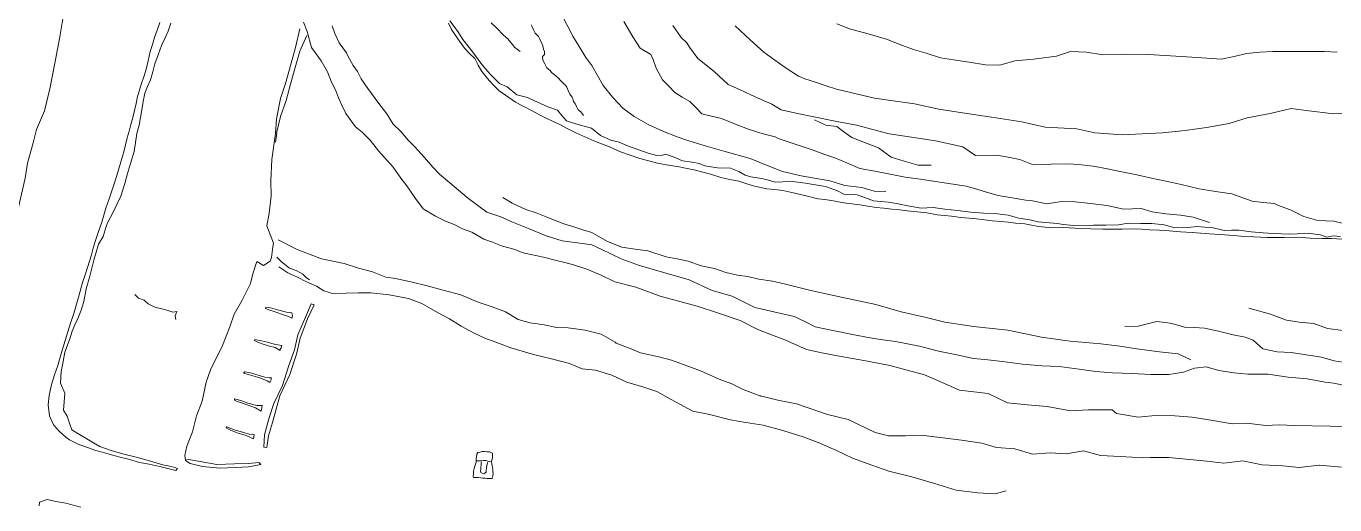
# Model space of a CAD drawing. Extents: x 683321 to 688873, y 7661944 to 7668387.
# Drawn here: x 685610.5 to 686083.6, y 7665451.5 to 7665624.4 of the extents above; entities that cross this region are included whole.
import ezdxf

# ---------------------------------------------------------------- set-up
doc = ezdxf.new("R2010")
doc.units = 0
doc.header["$MEASUREMENT"] = 0
doc.layers.add('01 CRESTA_Line', color=3, linetype='Continuous', lineweight=20)

msp = doc.modelspace()

# ---------------------------------------------------------------- linework, layer by layer
at = {"layer": '01 CRESTA_Line'}
for points in [[(685804.55, 7665627.86, 4100.17), (685808.16, 7665620.82, 4100.28), (685810.41, 7665617.07, 4100.35), (685812.81, 7665613.1, 4100.43), (685815.02, 7665610.18, 4100.5), (685817.04, 7665606.62, 4100.55), (685819.12, 7665602.96, 4100.57), (685822.65, 7665598.71, 4100.64), (685826.25, 7665594.85, 4100.69), (685830.26, 7665591.82, 4100.68), (685835.36, 7665588.89, 4100.58), (685840.9, 7665586.33, 4100.35), (685845.85, 7665584.45, 4100.66), (685850.02, 7665582.97, 4101.05), (685853.22, 7665581.99, 4101.14), (685856.79, 7665580.99, 4101.2), (685862.67, 7665579.3, 4101.2), (685872.22, 7665576.58, 4101.22), (685878.75, 7665573.95, 4101.15), (685883.91, 7665571.92, 4100.97), (685890.71, 7665570.41, 4100.6), (685901.04, 7665568.6, 4099.63), (685906.51, 7665566.82, 4099.86), (685912.56, 7665566.17, 4099.23), (685917.04, 7665564.86, 4099.13), (685921.25, 7665564.7, 4098.78)], [(685603.31, 7665538.77, 4145.74), (685605.46, 7665545.68, 4145.58), (685606.27, 7665550.48, 4145.96), (685606.53, 7665553.74, 4146.05), (685608.49, 7665562.2, 4146.52), (685610.2, 7665569.47, 4145.94), (685611.02, 7665574.94, 4145.62), (685613.08, 7665582.24, 4145.47), (685614.24, 7665587.12, 4145.43), (685617.13, 7665593.86, 4145.2), (685619.02, 7665601.76, 4145.02), (685620.99, 7665611.65, 4145.12), (685622.67, 7665620.57, 4145.11), (685623.78, 7665627.09, 4145.2)], [(685658.81, 7665625.75, 4137.77), (685657.89, 7665623.02, 4137.97), (685656.97, 7665620.28, 4138.17), (685656.17, 7665617.8, 4138.49), (685655.36, 7665615.31, 4138.8), (685654.58, 7665611.88, 4139.08), (685653.8, 7665608.45, 4139.36), (685653.03, 7665606.08, 4139.6), (685652.26, 7665603.7, 4139.85), (685650.8, 7665599.07, 4140.4), (685650.23, 7665596.52, 4140.64), (685649.66, 7665593.97, 4140.88), (685649.03, 7665591.44, 4141.12), (685648.41, 7665588.91, 4141.36), (685647.72, 7665586.5, 4141.64), (685647.03, 7665584.09, 4141.92), (685646.42, 7665581.56, 4142.18), (685645.8, 7665579.03, 4142.43), (685644.75, 7665575.37, 4142.74), (685643.69, 7665571.71, 4143.05), (685642.66, 7665568.5, 4143.36), (685641.62, 7665565.29, 4143.67), (685640.5, 7665562, 4143.95), (685639.37, 7665558.71, 4144.23), (685638.65, 7665556.13, 4144.49), (685637.92, 7665553.56, 4144.75), (685636.56, 7665549.92, 4145.12), (685635.71, 7665547.3, 4145.33), (685634.87, 7665544.68, 4145.54), (685634.16, 7665541.86, 4145.83), (685632.68, 7665537.24, 4146.31), (685631.79, 7665534.55, 4146.49), (685630.9, 7665531.86, 4146.66), (685629.67, 7665527.32, 4147.26), (685628.71, 7665523.97, 4147.43), (685627.76, 7665520.62, 4147.61), (685626.55, 7665517.1, 4148.04), (685625.56, 7665513.97, 4148.27), (685624.57, 7665510.84, 4148.5), (685623.6, 7665507.77, 4148.74), (685622.76, 7665504.82, 4148.94), (685621.91, 7665501.87, 4149.14), (685620.75, 7665498.42, 4149.41), (685619.69, 7665494.97, 4149.7), (685618.82, 7665491.04, 4149.8), (685618.49, 7665487.66, 4149.95), (685618.97, 7665483.58, 4149.94), (685620.37, 7665480.4, 4150.06), (685622.53, 7665478.01, 4150.17), (685624.83, 7665475.98, 4150.22), (685626.24, 7665474.93, 4150.39), (685629.53, 7665473.24, 4150.41), (685632.66, 7665472.25, 4150.53), (685635.76, 7665471.11, 4150.72), (685639.31, 7665470.19, 4150.83), (685642.16, 7665469.36, 4150.75), (685645, 7665468.53, 4150.68), (685647.46, 7665467.97, 4150.69), (685651.5, 7665466.8, 4150.69), (685655.04, 7665466.19, 4150.7), (685659.31, 7665465.2, 4150.8), (685662.67, 7665464.35, 4150.81), (685664.67, 7665463.89, 4150.88), (685665.27, 7665464.61, 4150.81), (685664.68, 7665464.85, 4150.86), (685662.94, 7665465.35, 4150.9), (685659.93, 7665465.94, 4150.93), (685657.53, 7665466.68, 4150.83), (685655.14, 7665467.41, 4150.73), (685652.48, 7665468.13, 4150.66), (685649.82, 7665468.86, 4150.59), (685646.32, 7665469.69, 4150.66), (685641.61, 7665470.93, 4150.65), (685637.18, 7665472.53, 4150.66), (685634.82, 7665473.91, 4150.54), (685632.46, 7665475.29, 4150.42), (685629.77, 7665476.92, 4150.33), (685627.08, 7665478.54, 4150.24), (685626.24, 7665481, 4150.04), (685625.39, 7665483.46, 4149.85), (685624.06, 7665485.63, 4149.85), (685624.28, 7665488.71, 4149.61), (685624.5, 7665491.8, 4149.38), (685622.87, 7665495.47, 4149.37), (685623.19, 7665499.67, 4149.11), (685623.85, 7665503.3, 4149), (685624.46, 7665506.59, 4148.85), (685626.16, 7665511.11, 4148.48), (685627.1, 7665514.19, 4148.27), (685628.13, 7665516.49, 4148), (685629.17, 7665518.8, 4147.73), (685630.41, 7665521.77, 4147.55), (685631.36, 7665524.95, 4147.28), (685632.2, 7665529.48, 4146.8), (685633.56, 7665534.16, 4146.4), (685634.28, 7665536.99, 4146.17), (685635.01, 7665539.83, 4145.94), (685635.86, 7665542.75, 4145.64), (685636.71, 7665545.66, 4145.35), (685638.33, 7665548.41, 4145.03), (685639.47, 7665552, 4144.69), (685639.97, 7665553.41, 4144.71), (685642.05, 7665557.47, 4144.25), (685643.38, 7665560.21, 4143.97), (685644.71, 7665562.95, 4143.68), (685646.22, 7665567.62, 4143.24), (685647.21, 7665571.23, 4142.92), (685648.19, 7665574.83, 4142.59), (685649.56, 7665579.1, 4142.24), (685650.05, 7665582.4, 4141.88), (685650.55, 7665585.71, 4141.52), (685651.39, 7665588.67, 4141.36), (685651.85, 7665591.43, 4141.04), (685652.32, 7665594.19, 4140.72), (685652.85, 7665597.2, 4140.38), (685653.38, 7665600.21, 4140.04), (685654.44, 7665602.63, 4139.84), (685655.5, 7665605.04, 4139.64), (685656.25, 7665607.91, 4139.39), (685657.01, 7665610.78, 4139.14), (685658.25, 7665614.09, 4138.85), (685659.5, 7665617.4, 4138.56), (685660.67, 7665620, 4138.22), (685661.84, 7665622.6, 4137.89), (685662.84, 7665625.54, 4137.62)], [(685709.46, 7665623.51, 4134.94), (685707.89, 7665616.71, 4135.9), (685705.76, 7665608.9, 4136.97), (685704.28, 7665603.68, 4137.54), (685702.43, 7665598.24, 4138.07), (685700.99, 7665590.98, 4138.98), (685700.66, 7665585.68, 4139.45), (685699.32, 7665576.2, 4140.48), (685698.98, 7665568.5, 4141.12), (685699.09, 7665563.03, 4141.93), (685698.33, 7665556.91, 4142.5), (685697.52, 7665552.31, 4143.59), (685699.92, 7665546.02, 4147.98), (685699.66, 7665544.68, 4148.07), (685699.18, 7665540.88, 4148.61), (685698.73, 7665539.57, 4148.88), (685696.34, 7665537.9, 4147.48), (685693.88, 7665539.4, 4145.98), (685692.49, 7665534.91, 4146.32), (685691.63, 7665531.49, 4146.4), (685688.52, 7665525.2, 4146.46), (685685.72, 7665520.41, 4146.8), (685684.14, 7665515.79, 4147.02), (685681.45, 7665509.01, 4147.17), (685677.11, 7665500.2, 4147.63), (685675.53, 7665495.83, 4147.72), (685674.18, 7665488.95, 4147.84), (685672.06, 7665483.64, 4147.7), (685670.66, 7665477.86, 4147.96), (685668.56, 7665472.64, 4149.01), (685667.88, 7665469.26, 4149.9), (685668.09, 7665467.51, 4149.91), (685669.83, 7665466.37, 4150.77), (685674.23, 7665465.38, 4151.02), (685680.56, 7665464.77, 4151.04), (685686.13, 7665464.91, 4151.08), (685690.89, 7665465.2, 4151.07), (685695.33, 7665466.06, 4150.9), (685694.66, 7665466.76, 4150.79), (685690.86, 7665466.45, 4151.02), (685685.85, 7665466.29, 4151.08), (685679.49, 7665466.11, 4151), (685673.38, 7665467.17, 4150.99), (685668.49, 7665467.97, 4150.84)], [(686087.55, 7665479.83, 4130), (686081.92, 7665479.91, 4129.98), (686069.06, 7665480.18, 4130.04), (686063.45, 7665480.39, 4129.73), (686058.65, 7665480.12, 4129.85), (686051.62, 7665480.93, 4129.69), (686046.49, 7665480.76, 4129.82), (686039.45, 7665481.98, 4129.9), (686032.02, 7665483.13, 4129.71), (686025.81, 7665483.66, 4129.51), (686019.85, 7665483.91, 4129.69), (686012.56, 7665483.21, 4129.51), (686004.63, 7665484.49, 4129.47), (686003.05, 7665485.78, 4130.1), (685994.54, 7665485.78, 4130.1), (685988.07, 7665485.48, 4130.1), (685979.55, 7665486.95, 4130.1), (685972.44, 7665487.65, 4130.1), (685965.32, 7665488.34, 4130.11), (685958.33, 7665491.65, 4130.11), (685953.13, 7665492.28, 4130.12), (685947.93, 7665492.91, 4130.12), (685941.62, 7665495.66, 4130.12), (685935.31, 7665498.42, 4130.13), (685929.05, 7665500.11, 4130.13), (685922.79, 7665501.79, 4130.13), (685914.64, 7665503.35, 4130.15), (685909.21, 7665504.32, 4130.16), (685903.78, 7665505.29, 4130.17), (685898.2, 7665506.44, 4130.18), (685892.62, 7665507.59, 4130.2), (685884.82, 7665511.04, 4130.21), (685879.92, 7665512.94, 4130.23), (685875.02, 7665514.85, 4130.24), (685868.63, 7665518.04, 4130.25), (685861.13, 7665520.66, 4130.27), (685853.03, 7665523.28, 4130.29), (685848.2, 7665524.54, 4130.3), (685839.73, 7665526.92, 4130.32), (685830.96, 7665530.12, 4130.33), (685823.33, 7665532.1, 4130.41), (685818.38, 7665534.51, 4130.46), (685813.18, 7665536.65, 4130.52), (685808.4, 7665538.18, 4130.56), (685805.21, 7665538.98, 4130.59), (685802.27, 7665539.75, 4130.62), (685797.49, 7665540.94, 4130.5), (685792.9, 7665541.92, 4130.38), (685790.19, 7665542.54, 4130.31), (685786.78, 7665543.85, 4130.24), (685782.75, 7665544.94, 4130.24), (685779.12, 7665546.33, 4130.23), (685776.02, 7665547.42, 4130.19), (685771.66, 7665550.05, 4130.07), (685768.24, 7665551.2, 4130.07), (685765.27, 7665552.72, 4130.03), (685762.13, 7665553.99, 4129.92), (685758.49, 7665555.76, 4129.82), (685754.03, 7665558.41, 4129.75), (685751.23, 7665562.22, 4129.55), (685748.15, 7665566.77, 4129.52), (685745.96, 7665569.56, 4129.52), (685743.19, 7665573.54, 4129.51), (685737.85, 7665579.38, 4129.48), (685734.89, 7665583.25, 4129.45), (685731.98, 7665586.16, 4129.34), (685729.53, 7665588.03, 4129.31), (685726.08, 7665592.87, 4129.28), (685724.63, 7665595.87, 4129.3), (685723.37, 7665598.58, 4129.32), (685722.38, 7665601.45, 4129.36), (685720.94, 7665604.17, 4129.67), (685719.39, 7665607.93, 4130.79), (685717.21, 7665611.92, 4132.07), (685713.66, 7665616.72, 4133.95), (685712.06, 7665622.46, 4135.03), (685710.77, 7665625.84, 4134.73)], [(685721.16, 7665624.6, 4119.56), (685722.06, 7665621.82, 4119.49), (685723.62, 7665618.38, 4119.4), (685726.34, 7665614.78, 4119.33), (685726.8, 7665613.67, 4119.32), (685728.72, 7665610.27, 4119.18), (685730.32, 7665608.01, 4119.16), (685731.59, 7665605.45, 4119.16), (685733.98, 7665601.93, 4119.14), (685738.04, 7665596.44, 4119.03), (685740.9, 7665592.76, 4119), (685743.15, 7665589.08, 4118.98), (685745.96, 7665586.4, 4118.89), (685748.56, 7665583.21, 4118.78), (685750.86, 7665580.92, 4118.71), (685754.49, 7665577.01, 4118.62), (685757.53, 7665573.48, 4118.52), (685759.89, 7665570.96, 4118.43), (685763.66, 7665567.83, 4118.32), (685769.88, 7665562.48, 4118.1), (685774.3, 7665559.26, 4118.03), (685777.08, 7665557.18, 4118.24), (685782.08, 7665555.49, 4118.17), (685786.12, 7665553.78, 4118.37), (685792.08, 7665551.34, 4118.36), (685798.48, 7665548.69, 4118.25), (685804.34, 7665546.92, 4118.17), (685811.6, 7665545.85, 4117.92), (685814.96, 7665545.37, 4117.92), (685818.66, 7665543.72, 4117.93), (685825.63, 7665540.34, 4117.93), (685832.21, 7665538.01, 4117.94), (685842.18, 7665535.11, 4115.64), (685850.21, 7665532.79, 4115.59), (685858.48, 7665528.92, 4119.29), (685865.78, 7665526.91, 4116.23), (685869.84, 7665524.83, 4118.07), (685873.91, 7665522.74, 4119.66), (685880.76, 7665521.16, 4118.6), (685888.16, 7665519.52, 4117.3), (685891.98, 7665517.67, 4118.88), (685895.8, 7665515.81, 4120), (685902.79, 7665514.29, 4119.78), (685909.18, 7665513.05, 4119.66), (685915.57, 7665511.81, 4118.37), (685920.16, 7665511.15, 4117.57), (685924.75, 7665510.5, 4118.55), (685929.12, 7665509.67, 4117.7), (685933.48, 7665508.85, 4116.82), (685940.29, 7665507.06, 4115.37), (685946.96, 7665505.62, 4114.81), (685953, 7665504.31, 4114.66), (685958.21, 7665503.81, 4114.52), (685963.41, 7665503.31, 4114.37), (685970.65, 7665502.32, 4114.08), (685977.64, 7665501.7, 4113.89), (685983.99, 7665501.44, 4113.86), (685991.22, 7665500.45, 4113.87), (685997.23, 7665499.7, 4113.93), (686003.23, 7665499.2, 4113.95), (686010.17, 7665498.9, 4114.28), (686017.11, 7665498.61, 4114.32), (686023.55, 7665498.55, 4114.32), (686028.87, 7665499.38, 4114.27), (686032.91, 7665500.89, 4114.15), (686037.07, 7665501.29, 4114.07), (686041.61, 7665500.05, 4113.82), (686047.05, 7665499.15, 4114.3), (686052.19, 7665498.71, 4114.34), (686059.43, 7665498.72, 4114.01), (686066.74, 7665497.58, 4114.17), (686073.63, 7665497.05, 4114.22), (686080.15, 7665495.75, 4114.26), (686083.22, 7665495.43, 4114.01), (686088.27, 7665494.36, 4114.2)], [(685763.18, 7665625.5, 4117.93), (685764.26, 7665623.19, 4117.67), (685766.59, 7665619.85, 4117.3), (685768.92, 7665616.51, 4116.92), (685770.82, 7665614.6, 4116.67), (685772.71, 7665612.7, 4116.42), (685773.96, 7665610.39, 4116.09), (685775.2, 7665608.09, 4115.77), (685777.89, 7665604.76, 4115.43), (685779.68, 7665602.92, 4115.29), (685781.47, 7665601.07, 4115.14), (685783.77, 7665599.47, 4114.76), (685787.39, 7665597.01, 4114.24), (685789.93, 7665595.62, 4113.94), (685793.7, 7665593.73, 4113.47), (685796.1, 7665592.45, 4113.2), (685798.5, 7665591.17, 4112.93), (685800.98, 7665590.03, 4112.63), (685803.45, 7665588.89, 4112.33), (685806.35, 7665587.39, 4111.91), (685809.25, 7665585.88, 4111.49), (685812.48, 7665584.44, 4111.12), (685815.72, 7665583.01, 4110.74), (685818.53, 7665581.9, 4110.43), (685821.35, 7665580.79, 4110.12), (685825.31, 7665579.08, 4109.57), (685828.84, 7665577.87, 4109.22), (685832.36, 7665576.67, 4108.88), (685835.56, 7665575.82, 4108.59), (685838.77, 7665574.97, 4108.31), (685841.94, 7665574.31, 4107.73), (685846.56, 7665573.58, 4107.31), (685849.52, 7665572.98, 4107.1), (685852.48, 7665572.39, 4106.9), (685855.19, 7665571.67, 4106.51), (685857.9, 7665570.94, 4106.12), (685861.65, 7665569.76, 4105.66), (685864.92, 7665569.06, 4105.26), (685868.2, 7665568.37, 4104.87), (685871.01, 7665567.49, 4104.56), (685873.82, 7665566.6, 4104.25), (685878.21, 7665565.7, 4103.93), (685881.13, 7665565.36, 4103.67), (685884.04, 7665565.02, 4103.4), (685887.36, 7665564.36, 4103.08), (685892.06, 7665563.24, 4102.62), (685896.68, 7665562.08, 4102.11), (685899.18, 7665561.78, 4101.94), (685901.68, 7665561.49, 4101.77), (685906.09, 7665560.62, 4101.45), (685908.96, 7665560.22, 4101.2), (685911.83, 7665559.82, 4100.95), (685914.79, 7665559.4, 4100.72), (685917.74, 7665558.97, 4100.49), (685920.61, 7665558.67, 4100.21), (685923.48, 7665558.37, 4099.94), (685926.26, 7665558.02, 4099.67), (685929.04, 7665557.67, 4099.39), (685932.57, 7665557.3, 4099.19), (685936.09, 7665556.93, 4099), (685939.88, 7665556.31, 4098.57), (685942.48, 7665556.02, 4098.36), (685945.07, 7665555.73, 4098.14), (685948.37, 7665555.35, 4097.8), (685952.91, 7665554.99, 4097.6), (685956.09, 7665554.54, 4097.21), (685959.68, 7665554.08, 4096.83), (685962.95, 7665553.83, 4096.47), (685965.57, 7665553.56, 4096.23), (685968.2, 7665553.29, 4096), (685971.53, 7665552.98, 4095.75), (685974, 7665552.5, 4095.62), (685976.46, 7665552.02, 4095.5), (685981.28, 7665551.6, 4095.07), (685985.45, 7665551.7, 4094.34), (685989.72, 7665551.4, 4093.8), (685992.54, 7665551.31, 4093.43), (685995.36, 7665551.22, 4093.07), (685999.76, 7665551.09, 4092.43), (686003.23, 7665551.11, 4092.1), (686006.7, 7665551.14, 4091.77), (686010.84, 7665551.17, 4091.29), (686013.76, 7665551.03, 4091.03), (686016.67, 7665550.89, 4090.78), (686020.18, 7665550.67, 4090.47), (686023.7, 7665550.45, 4090.15), (686027.81, 7665550.18, 4089.67), (686031.98, 7665549.86, 4089.25), (686035.16, 7665549.6, 4088.9), (686038.35, 7665549.34, 4088.55), (686041.95, 7665549.1, 4088.2), (686045.55, 7665548.86, 4087.86), (686049.61, 7665548.6, 4087.32), (686054.33, 7665548.28, 4086.85), (686059.18, 7665548.11, 4086.26), (686062.22, 7665548.12, 4085.93), (686065.27, 7665548.12, 4085.6), (686068.98, 7665548.19, 4085.01), (686071.81, 7665548.04, 4084.69), (686074.64, 7665547.89, 4084.36), (686079.05, 7665547.72, 4083.92), (686082.49, 7665547.69, 4083.58), (686086.16, 7665547.43, 4083.2)], [(686085.67, 7665548.38, 4083.3), (686083.04, 7665548.63, 4083.54), (686080.65, 7665548.15, 4083.82), (686078.47, 7665549.06, 4083.77), (686075.6, 7665549.36, 4084.13), (686072.72, 7665549.66, 4084.49), (686069.97, 7665549.45, 4084.82), (686067.22, 7665549.24, 4085.14), (686064.26, 7665549.36, 4085.66), (686061.3, 7665549.48, 4086.18), (686057.7, 7665549.7, 4086.33), (686053.33, 7665550.1, 4086.92), (686048.92, 7665550.78, 4087.44), (686046.27, 7665550.7, 4087.67), (686043.62, 7665550.62, 4087.9), (686039.11, 7665551.64, 4088.46), (686036.59, 7665551.83, 4088.69), (686034.07, 7665552.02, 4088.92), (686030.22, 7665551.69, 4089.37), (686025.78, 7665551.54, 4089.84), (686021.95, 7665552.68, 4090.2), (686017.47, 7665553.09, 4090.73), (686013.49, 7665553.17, 4091.07), (686008.89, 7665553.21, 4091.55), (686005.37, 7665552.7, 4091.79), (686000.84, 7665552.47, 4092.32), (685996.39, 7665552.51, 4092.93), (685993.95, 7665552.33, 4093.11), (685989.21, 7665552.44, 4093.74), (685985.36, 7665552.81, 4094.4), (685983.37, 7665553.19, 4094.48), (685978.98, 7665553.49, 4095.23), (685976.31, 7665553.75, 4095.4), (685973.36, 7665554.45, 4095.46), (685969.32, 7665555.09, 4095.85), (685965.5, 7665556.16, 4095.91), (685960.66, 7665556.72, 4096.5), (685956.77, 7665556.87, 4096.9), (685952.04, 7665557.21, 4097.44), (685947.16, 7665557.78, 4097.83), (685942.57, 7665558.27, 4098.15), (685938.37, 7665558.86, 4098.55), (685934.04, 7665558.7, 4099.08), (685929.24, 7665559.57, 4099.18), (685925.72, 7665560.2, 4099.54), (685922.2, 7665560.83, 4099.91), (685919.52, 7665561.1, 4100.21), (685916.84, 7665561.37, 4100.52), (685913.89, 7665562.42, 4100.73), (685910.94, 7665563.46, 4100.94), (685906.07, 7665563.67, 4101.27), (685903.77, 7665564.89, 4101.4), (685899.48, 7665566.45, 4101.6), (685895.84, 7665567.11, 4101.89), (685892.2, 7665567.76, 4102.19), (685889.42, 7665568.09, 4102.64), (685886.64, 7665568.41, 4103.09), (685883.97, 7665568.24, 4103.27), (685881.3, 7665568.06, 4103.46), (685878.84, 7665568.73, 4103.75), (685876.37, 7665569.4, 4104.05), (685872.44, 7665570.05, 4104.35), (685870.39, 7665570.64, 4104.42), (685868.1, 7665571.97, 4104.97), (685865.16, 7665573.09, 4105.24), (685860.39, 7665573.2, 4105.86), (685855.91, 7665573.98, 4106.29), (685853.77, 7665574.84, 4106.53), (685851.23, 7665575.31, 4106.86), (685847.73, 7665575.77, 4107.1), (685844.78, 7665577.14, 4107.36), (685841.62, 7665578.17, 4107.71), (685840.57, 7665577.85, 4107.7), (685838.49, 7665577.68, 4107.86), (685835.38, 7665578.57, 4108.35), (685831.63, 7665579.85, 4108.91), (685828.3, 7665581.09, 4109.25), (685824.53, 7665582.65, 4109.82), (685821.85, 7665583.2, 4109.9), (685818.18, 7665584.87, 4110.5), (685814.89, 7665587.56, 4110.78), (685812.22, 7665588.29, 4111.18), (685809.55, 7665589.02, 4111.58), (685805.82, 7665590.26, 4111.95), (685804.2, 7665592.16, 4112.28), (685802.58, 7665594.05, 4112.61), (685799.14, 7665595.26, 4113.05), (685796.42, 7665596.45, 4113.17), (685794.07, 7665597.53, 4113.52), (685791.72, 7665598.61, 4113.86), (685787.85, 7665599.62, 4114.29), (685784.41, 7665602.57, 4114.7), (685781.59, 7665603.71, 4115.15), (685778.4, 7665606.93, 4115.39), (685776.61, 7665608.99, 4115.67), (685774.83, 7665611.05, 4115.95), (685771.94, 7665615.01, 4116.53), (685770.14, 7665617.29, 4116.91), (685768.34, 7665619.57, 4117.28), (685766.84, 7665622.16, 4117.36), (685765.24, 7665624.29, 4117.66), (685763.65, 7665626.42, 4117.97)], [(685789.13, 7665615.28, 4113.22), (685787.18, 7665616.74, 4114.17), (685784.58, 7665619.86, 4114.53), (685783.09, 7665621.22, 4114.82), (685780.52, 7665623.81, 4115.4), (685778.61, 7665625.6, 4115.74)], [(685811.95, 7665592.11, 4109.16), (685811.01, 7665593.47, 4109.36), (685810.12, 7665594.2, 4109.5), (685809.43, 7665595.44, 4109.64), (685809.07, 7665596.27, 4109.72), (685808.34, 7665597.27, 4109.85), (685808.23, 7665597.87, 4109.89), (685807.86, 7665598.82, 4109.97), (685807.07, 7665599.87, 4110.1), (685806.46, 7665601.18, 4110.19), (685806.02, 7665602.34, 4110.2), (685805.49, 7665603.1, 4110.24), (685804.84, 7665603.62, 4110.3), (685804.15, 7665604.32, 4110.36), (685803.63, 7665604.82, 4110.41), (685802.97, 7665605.69, 4110.46), (685802.13, 7665606.4, 4110.54), (685801.37, 7665606.91, 4110.6), (685800.89, 7665607.32, 4110.64), (685800.42, 7665607.73, 4110.67), (685799.93, 7665608.36, 4110.67), (685799.48, 7665608.82, 4110.7), (685798.77, 7665609.39, 4110.73), (685798.07, 7665610.84, 4110.73), (685797.34, 7665612.2, 4110.75), (685797.22, 7665613.53, 4110.75), (685797.86, 7665614.24, 4110.72), (685797.9, 7665615.33, 4110.71), (685797.56, 7665616.12, 4110.69), (685797.27, 7665617.33, 4110.62), (685796.89, 7665618.15, 4110.63), (685796.25, 7665619.76, 4110.63), (685795.73, 7665620.75, 4110.63), (685795.22, 7665621.24, 4110.63), (685794.54, 7665621.87, 4110.62), (685794.06, 7665622.88, 4110.6), (685793.49, 7665624.25, 4110.59), (685793.07, 7665624.95, 4110.6)], [(685826.53, 7665626.11, 4089.94), (685829.83, 7665620.61, 4089.9), (685832.49, 7665616.52, 4089.83), (685836.29, 7665614.15, 4089.85), (685837.22, 7665612.41, 4089.86), (685838.25, 7665609.28, 4089.83), (685840.61, 7665605.06, 4089.85), (685842.8, 7665602.74, 4089.86), (685844.98, 7665600.42, 4089.86), (685847.68, 7665598.81, 4089.94), (685850.38, 7665597.2, 4089.96), (685852.55, 7665595, 4089.99), (685854.73, 7665592.79, 4090.04), (685858.29, 7665591.94, 4090.05), (685861.86, 7665591.09, 4090.07), (685867.16, 7665588.93, 4090.07), (685871.63, 7665587.16, 4090.14), (685874.51, 7665586.27, 4090.12), (685877.39, 7665585.37, 4090.13), (685881.24, 7665584.4, 4090.07), (685882.31, 7665583.87, 4090.04), (685886.67, 7665582.41, 4089.87), (685891.03, 7665580.94, 4089.77), (685894.97, 7665579.58, 4089.69), (685898.91, 7665578.22, 4089.69), (685902.85, 7665576.86, 4089.76), (685907.38, 7665574.96, 4089.92), (685911.91, 7665573.05, 4090.15), (685917.36, 7665572.01, 4090.01), (685922.81, 7665570.97, 4090.07), (685928.26, 7665569.93, 4090.14), (685933.77, 7665569.11, 4090.06), (685939.28, 7665568.29, 4089.98), (685944.79, 7665567.47, 4089.91), (685950.3, 7665566.66, 4089.83), (685954.18, 7665565.52, 4089.88), (685958.06, 7665564.38, 4089.93), (685961.95, 7665563.24, 4089.98), (685966.9, 7665562.42, 4089.9), (685971.85, 7665561.61, 4089.83), (685973.7, 7665561.47, 4089.63), (685979.47, 7665560.24, 4089.72), (685984.74, 7665561.14, 4087.96), (685989.77, 7665560.92, 4087.13), (685995.24, 7665560.33, 4087.54), (686001.21, 7665559.66, 4088.01), (686007.36, 7665558.29, 4088.43), (686013.53, 7665558.51, 4088.36), (686017.54, 7665557.29, 4088.45), (686022.5, 7665556.67, 4088.2), (686027.76, 7665556.18, 4087.85), (686032.33, 7665555.39, 4087.8), (686038.35, 7665553.53, 4088.14)], [(685844.32, 7665624.7, 4080.32), (685847.24, 7665620.28, 4080.31), (685849.31, 7665618.39, 4080.29), (685850.27, 7665616.85, 4080.27), (685853.27, 7665612.77, 4080.22), (685859.18, 7665608.02, 4080.14), (685864.29, 7665603.36, 4080.12), (685868.41, 7665601.5, 4080.26), (685872.53, 7665599.64, 4080), (685876.28, 7665597.93, 4079.3), (685880.03, 7665596.22, 4079.84), (685883.4, 7665594.15, 4079.9), (685889.33, 7665592.91, 4079.94), (685895.26, 7665591.66, 4079.29), (685902.97, 7665590.14, 4078.78), (685910.68, 7665588.62, 4078.33), (685916.62, 7665587.05, 4078.75), (685922.55, 7665585.48, 4079.38), (685928.1, 7665584.64, 4079.93), (685933.64, 7665583.81, 4080.1), (685939.19, 7665582.97, 4080.23), (685944.18, 7665581.89, 4080.26), (685949.17, 7665580.82, 4080.3), (685953.65, 7665577.74, 4080.26), (685961.38, 7665577.78, 4080.52), (685965.54, 7665577.05, 4080.53), (685969.69, 7665576.31, 4080.51), (685974.49, 7665574.28, 4080.36), (685981.11, 7665574.51, 4080.27), (685987.73, 7665574.73, 4080.24), (685991.96, 7665574.27, 4079.92), (685996.19, 7665573.82, 4079.27), (686001.38, 7665572.84, 4079.4), (686006.58, 7665571.86, 4079.71), (686011.97, 7665570.67, 4079.89), (686017.37, 7665569.48, 4079.93), (686021.94, 7665568.54, 4079.97), (686026.5, 7665567.6, 4080.08), (686030.55, 7665566.6, 4080.13), (686034.6, 7665565.61, 4080.17), (686040.46, 7665564.7, 4080.15), (686046.32, 7665563.8, 4080.07), (686053.68, 7665561.17, 4079.98), (686057.72, 7665560.74, 4079.91), (686061.75, 7665560.31, 4079.87), (686063.27, 7665559.58, 4079.84), (686067.77, 7665557.94, 4079.8), (686072.34, 7665555.72, 4079.76), (686077.48, 7665554.25, 4079.66), (686083.29, 7665554.02, 4082.95), (686086.76, 7665553.12, 4082.43)], [(685866.79, 7665624.55, 4073.09), (685872.21, 7665619.5, 4070.63), (685877.2, 7665615.03, 4070.29), (685881.2, 7665612.13, 4070.07), (685885.21, 7665609.23, 4070.15), (685889.7, 7665606.37, 4070.22), (685892.01, 7665605.41, 4070.09), (685895.84, 7665604.15, 4070.11), (685899.67, 7665602.89, 4070.14), (685903.51, 7665601.62, 4070.19), (685908.07, 7665600.54, 4070.2), (685912.64, 7665599.46, 4070.22), (685917.2, 7665598.38, 4070.22), (685919.75, 7665598.02, 4070.17), (685922.29, 7665597.67, 4070.16), (685924.84, 7665597.32, 4070.21), (685927.38, 7665596.96, 4070.28), (685931.6, 7665596.43, 4070.24), (685940.39, 7665594.44, 4070.22), (685949.02, 7665593.09, 4070.2), (685959.49, 7665591.52, 4070.19), (685970.43, 7665589.88, 4070.29), (685978.84, 7665587.98, 4070.24), (685990.29, 7665587.3, 4070.08), (685996.84, 7665585.93, 4070.05), (686006.78, 7665585.11, 4070.1), (686021.29, 7665585.85, 4070.2), (686029.51, 7665586.74, 4070.17), (686037.22, 7665587.82, 4070.23), (686045.35, 7665589.21, 4070.34), (686051.94, 7665591.3, 4070.4), (686060.24, 7665592.9, 4070.56), (686067.8, 7665594.68, 4071.96), (686073.18, 7665593.96, 4072.35), (686083.23, 7665592.73, 4072.43), (686096.2, 7665592.97, 4072.4)], [(686084.5, 7665615, 4059.85), (686079.81, 7665615.25, 4059.88), (686074.81, 7665615.25, 4059.87), (686069.84, 7665615.25, 4059.9), (686065.53, 7665615.25, 4059.92), (686061.22, 7665615.25, 4059.94), (686056.44, 7665615, 4059.99), (686051.62, 7665614.5, 4060.02), (686047.22, 7665613.5, 4060.03), (686042.46, 7665612.55, 4060.03), (686033.82, 7665613.11, 4060.06), (686026.07, 7665613.6, 4059.96), (686016.34, 7665614.15, 4059.82), (686008.06, 7665614.31, 4059.76), (685999.75, 7665614.08, 4059.66), (685993.82, 7665615.07, 4059.64), (685988.06, 7665615.27, 4059.69), (685983.02, 7665613.55, 4059.75), (685974.7, 7665612.45, 4059.82), (685967.88, 7665611.89, 4059.82), (685962.52, 7665610.36, 4059.85), (685957.35, 7665610.48, 4059.92), (685951.43, 7665611.48, 4059.91), (685945.7, 7665612.27, 4059.88), (685941.02, 7665612.96, 4059.89), (685935.84, 7665614.66, 4059.9), (685931.65, 7665615.83, 4059.93), (685926.96, 7665617.58, 4059.97), (685921.83, 7665619.59, 4059.99), (685914.94, 7665621.69, 4060.06), (685908.13, 7665623.47, 4060.09), (685903.55, 7665625.27, 4060.09)], [(685700.69, 7665582.47, 4139.76), (685701.14, 7665585.72, 4139.41), (685701.05, 7665585.73, 4139.36), (685702.41, 7665591.75, 4138.8), (685704.56, 7665597.54, 4138.03), (685706.05, 7665603.53, 4137.53), (685707.78, 7665609.47, 4136.89), (685709.46, 7665615.37, 4135.83), (685711.94, 7665621.03, 4135.15)], [(685895.56, 7665590.54, 4080.01), (685899.6, 7665588.63, 4080.12), (685903.54, 7665588.13, 4080.31), (685906.05, 7665586.31, 4080.51), (685908.96, 7665584.2, 4080.71), (685912.92, 7665582.61, 4081.05), (685918.65, 7665580.43, 4081.37), (685923.18, 7665577.13, 4083.14), (685927.91, 7665575.6, 4083.99), (685933.02, 7665574.16, 4084.46), (685937.71, 7665574.21, 4083.84)], [(685782.8, 7665562.53, 4110.7), (685786.23, 7665560.5, 4110.46), (685791.18, 7665558.2, 4110.12), (685794.84, 7665556.93, 4109.89), (685798.45, 7665555.54, 4109.81), (685802.38, 7665554, 4109.92), (685805.27, 7665552.91, 4110.02), (685808.12, 7665552.1, 4110.1), (685811.81, 7665550.79, 4110.29), (685815.05, 7665549.82, 4110.39), (685820.66, 7665546.67, 4110.57), (685825.82, 7665544.63, 4110.73), (685830.7, 7665543.84, 4110.62), (685835.19, 7665543.31, 4110.61), (685841.92, 7665541.06, 4110.34), (685845.91, 7665540.33, 4110.38), (685849.78, 7665539.49, 4110.49), (685854.56, 7665537.79, 4110.59), (685859.41, 7665536.85, 4110.63), (685863.41, 7665535.39, 4110.66), (685867.69, 7665534.48, 4110.62), (685871.42, 7665534.03, 4110.6), (685875.35, 7665532.96, 4110.68), (685880.3, 7665532.31, 4110.54), (685884.5, 7665531.32, 4110.46), (685894.23, 7665528.89, 4110.34), (685905.72, 7665526.45, 4110.26), (685917.64, 7665523.88, 4110.15), (685926.8, 7665521.21, 4110.19), (685935.41, 7665519.27, 4110.32), (685942.59, 7665517.47, 4110.56), (685953.03, 7665515.93, 4110.82), (685965.33, 7665514.57, 4110.67), (685977.55, 7665512.05, 4110.77), (685987.9, 7665510.6, 4110.82), (685998.98, 7665509.69, 4110.72), (686005.88, 7665508.78, 4110.83), (686012.06, 7665507.88, 4110.8), (686020.23, 7665506.79, 4110.94), (686026.95, 7665506.06, 4110.78), (686031.49, 7665503.88, 4112)], [(685701.67, 7665547.22, 4147.23), (685708.51, 7665543.72, 4147.3), (685717.32, 7665540.37, 4147.17), (685725.42, 7665538.66, 4146.93), (685730.67, 7665537.04, 4146.35), (685735.72, 7665535.62, 4146.29), (685740.57, 7665533.8, 4146.18), (685743.98, 7665533.3, 4147.07), (685749.58, 7665532.04, 4147.3), (685755.47, 7665530.59, 4147.06), (685761.32, 7665529.07, 4146.77), (685767.65, 7665527.31, 4146.58), (685773.91, 7665524.67, 4146.38), (685778.96, 7665523.05, 4146.23), (685783.81, 7665521.23, 4146.13), (685788.38, 7665518.39, 4145.16), (685792.77, 7665517.27, 4145.26), (685797.75, 7665516.57, 4145.97), (685802.2, 7665515.55, 4146.06), (685806.44, 7665515.4, 4145.08), (685812.63, 7665514.57, 4145.66), (685818.38, 7665513.14, 4145.82), (685823.45, 7665510.27, 4145.94), (685823.86, 7665509.93, 4146.37), (685829.48, 7665507.68, 4146.26), (685832.61, 7665506.36, 4146.22), (685839.18, 7665504.97, 4145.86), (685843.76, 7665503.77, 4145.92), (685847.78, 7665502.27, 4146.57), (685854.24, 7665499.89, 4146.44), (685861.08, 7665496.91, 4146.36), (685865.56, 7665495.22, 4146.64), (685869.74, 7665493.12, 4146.42), (685876.08, 7665490.78, 4146.36), (685875.99, 7665490.86, 4146.33), (685882.22, 7665489.32, 4146.12), (685889.03, 7665488, 4145.97), (685900.23, 7665484.15, 4146.13), (685907.68, 7665482.33, 4146.25), (685917.44, 7665477.56, 4146.2), (685922.21, 7665476.42, 4146.47), (685928.42, 7665476.39, 4145.68), (685934.18, 7665476.65, 4145.33), (685941.93, 7665475.68, 4145.24), (685948.6, 7665474.79, 4145.2), (685955.99, 7665473.71, 4145.1), (685961.28, 7665472.21, 4145.02), (685967.93, 7665471.7, 4144.92), (685974.31, 7665469.8, 4144.73), (685980.67, 7665470.24, 4144.74), (685986.52, 7665469.9, 4144.78), (685992.74, 7665471.01, 4144.63), (685998.86, 7665469.32, 4144.67), (686005.96, 7665468.92, 4144.71), (686014.47, 7665468.42, 4144.49), (686016.97, 7665468.59, 4144.54), (686023.48, 7665468.55, 4144.4), (686031.13, 7665467.81, 4144.2), (686037.38, 7665467.28, 4144.22), (686043.45, 7665466.5, 4144.19), (686050.38, 7665467.43, 4144.32), (686057.38, 7665465.97, 4144.51), (686064.85, 7665465.61, 4144.64), (686070.71, 7665464.96, 4144.86), (686077.92, 7665465.87, 4144.9), (686078.04, 7665465.87, 4144.92), (686086.07, 7665465.12, 4145.06)], [(685701.16, 7665540.95, 4148.64), (685702.86, 7665539.32, 4148.51), (685705.74, 7665536.97, 4148.86), (685708.09, 7665536.1, 4148.86), (685710.48, 7665534.77, 4148.94), (685711.79, 7665533.67, 4148.84), (685712.96, 7665532.74, 4148.95)], [(685701.89, 7665537.47, 4148.89), (685705.13, 7665535.35, 4148.9), (685708.66, 7665533.72, 4148.96), (685711.88, 7665532.03, 4149.03), (685715.46, 7665530.53, 4149.53), (685718.13, 7665528.81, 4149.85), (685721.23, 7665527.8, 4150.21), (685726.24, 7665527.93, 4150.75), (685730.62, 7665528.05, 4151.26), (685735.1, 7665528.05, 4151.8), (685741.71, 7665527.33, 4152.28), (685748.68, 7665525.98, 4152.47), (685753.53, 7665524.17, 4152.22), (685759.25, 7665521.03, 4152.26), (685763.53, 7665518.74, 4152.4), (685767.78, 7665516.05, 4152.02), (685772.46, 7665513.52, 4152.44), (685776.36, 7665511.7, 4152.48), (685781.27, 7665509.93, 4152.76), (685785.74, 7665508.25, 4152.26), (685793.95, 7665505.84, 4152.57), (685800.46, 7665504.28, 4152.59), (685806.99, 7665502.57, 4152.67), (685811.57, 7665500.59, 4152.52), (685816.39, 7665500.1, 4152.96), (685822.29, 7665498.29, 4152.56), (685827.66, 7665495.82, 4152.09), (685833.85, 7665494.01, 4152.22), (685838.55, 7665492.4, 4151.97), (685843.64, 7665489.52, 4151.17), (685851.53, 7665485.32, 4150.8), (685857.11, 7665484.25, 4150.82), (685865.12, 7665482.14, 4150.95), (685870.7, 7665481.21, 4150.38), (685876.95, 7665480.31, 4150.13), (685884.09, 7665478.35, 4150.11), (685891.38, 7665476.06, 4149.65), (685896.77, 7665474.01, 4149.51), (685903.2, 7665471.23, 4149.47), (685909.21, 7665468.33, 4149.4), (685916.21, 7665465.83, 4149.34), (685922.43, 7665463.65, 4149.29), (685930.65, 7665461.56, 4149.15), (685938.89, 7665459.16, 4148.99), (685946.71, 7665456.75, 4148.61), (685954.6, 7665455.77, 4148.26), (685960.84, 7665455.48, 4148.08), (685964.79, 7665456.58, 4147.35)], [(685649.84, 7665527.44, 4145.77), (685651.11, 7665526.18, 4145.92), (685653.16, 7665525.41, 4145.92), (685654.66, 7665524.15, 4145.95), (685656.99, 7665522.96, 4145.82), (685659.52, 7665522.3, 4146.26), (685661.39, 7665521.78, 4146.14), (685663.56, 7665521.07, 4146.2), (685664.95, 7665521.3, 4146.18), (685664.33, 7665519.82, 4146.44), (685664.65, 7665518.44, 4145.89)], [(686052.5, 7665522.49, 4086.34), (686060.29, 7665520.32, 4085.45), (686066.14, 7665518.24, 4085.36), (686070.68, 7665517.45, 4085.27), (686076.01, 7665516.94, 4085.28), (686080.97, 7665515.23, 4085.41), (686086.67, 7665514.49, 4085.23)], [(686007.71, 7665515.89, 4101.22), (686012.52, 7665516.09, 4101.06), (686019.26, 7665517.71, 4100.94), (686024.1, 7665517.17, 4100.83), (686027.37, 7665516.33, 4100.79), (686029.21, 7665515.72, 4100.78), (686032.79, 7665515.52, 4100.72), (686036.45, 7665515.33, 4100.63), (686041.54, 7665514.27, 4100.44), (686046.83, 7665512.91, 4100.37), (686051.19, 7665512.06, 4100.35), (686054.09, 7665510.97, 4100.33), (686057.62, 7665507.86, 4100.36), (686062.75, 7665506.72, 4100.31), (686067.76, 7665506.48, 4100.16), (686073.26, 7665505.64, 4100.14), (686078.82, 7665504.81, 4100.05), (686083.36, 7665503.56, 4100.09), (686088.05, 7665502.84, 4100.06)], [(685773.22, 7665467.42, 4151.73), (685773.2, 7665466.76, 4151.72), (685772.94, 7665466.12, 4151.58), (685772.68, 7665465.47, 4151.45), (685772.47, 7665464.59, 4151.2), (685772.27, 7665463.7, 4150.96), (685772.2, 7665462.79, 4150.82), (685772.14, 7665461.88, 4150.69), (685772.26, 7665461.35, 4150.62), (685773.1, 7665461.33, 4150.63), (685773.93, 7665461.31, 4150.64), (685774.92, 7665461.23, 4150.55), (685775.63, 7665461.16, 4150.56), (685776.34, 7665461.1, 4150.56), (685777.04, 7665461.03, 4150.57), (685778.01, 7665460.96, 4150.56), (685778.55, 7665460.96, 4150.52), (685779.08, 7665460.97, 4150.48)], [(685779.11, 7665461.38, 4150.47), (685779.19, 7665462.05, 4150.55), (685779.28, 7665462.73, 4150.64), (685779.24, 7665463.48, 4150.81), (685779.21, 7665464.24, 4150.98), (685779.15, 7665464.97, 4151.08), (685779, 7665465.68, 4151.31), (685778.89, 7665466.33, 4151.49), (685778.77, 7665466.98, 4151.66), (685778.79, 7665467.12, 4151.7), (685778.99, 7665467.94, 4151.72), (685779.06, 7665468.56, 4151.75), (685779.12, 7665469.17, 4151.77), (685779.04, 7665470.15, 4151.75), (685778.55, 7665470.4, 4151.77), (685778.05, 7665470.65, 4151.79), (685777.21, 7665470.63, 4151.85), (685776.38, 7665470.7, 4151.78), (685775.4, 7665470.71, 4151.82), (685774.62, 7665470.54, 4151.79), (685773.85, 7665470.37, 4151.77), (685773.45, 7665469.83, 4151.77), (685773.31, 7665468.99, 4151.77), (685773.17, 7665468.15, 4151.77), (685773.22, 7665467.42, 4151.73), (685774.13, 7665467.32, 4151.65), (685774.97, 7665467.4, 4151.69), (685775.82, 7665467.49, 4151.74), (685776.63, 7665467.45, 4151.8), (685777.38, 7665467.27, 4151.78), (685778.13, 7665467.09, 4151.75), (685778.71, 7665467.04, 4151.7)], [(685777.26, 7665466.74, 4151.7), (685777.11, 7665465.99, 4151.54), (685776.96, 7665465.25, 4151.37), (685776.91, 7665464.71, 4151.19), (685776.83, 7665464.01, 4150.98), (685776.75, 7665463.3, 4150.76), (685776.37, 7665462.96, 4150.66), (685776, 7665462.63, 4150.56), (685775.42, 7665462.89, 4150.57), (685774.84, 7665463.16, 4150.59), (685774.78, 7665463.74, 4150.81), (685774.85, 7665464.41, 4151), (685774.91, 7665465.08, 4151.19), (685774.96, 7665465.77, 4151.41), (685775.01, 7665466.47, 4151.63), (685775.08, 7665466.97, 4151.73)], [(685630.23, 7665450.59, 4152.18), (685624.9, 7665452.05, 4151.97), (685621.27, 7665452.74, 4151.89), (685618.16, 7665453.46, 4152.18), (685615.39, 7665452.39, 4152.19), (685615.18, 7665451.07, 4152.28)]]:
    msp.add_polyline3d(points, dxfattribs=at)
for points in [[(685713.53, 7665524.15, 4151.01), (685711.81, 7665520.18, 4151.5), (685708.76, 7665512.96, 4151.37), (685707.57, 7665507.48, 4151.27), (685705.48, 7665501.77, 4151.24), (685703.23, 7665494.63, 4151.35), (685700.02, 7665488.13, 4151.37), (685698.22, 7665482.59, 4151.64), (685696.68, 7665476.81, 4151.44), (685696.42, 7665472.31, 4151.21), (685697.48, 7665472.21, 4151.24), (685698.16, 7665476.43, 4151.48), (685699.6, 7665481.27, 4151.66), (685702.27, 7665490.85, 4151.35), (685705.79, 7665498.52, 4151.27), (685708.21, 7665505.88, 4151.35), (685709.56, 7665511.67, 4151.57), (685712.2, 7665518.64, 4151.62), (685714.63, 7665523.69, 4151.03)], [(685706.5, 7665518.78, 4148.02), (685706.75, 7665519.87, 4148.07), (685706.57, 7665520.8, 4147.98), (685704.62, 7665521.11, 4147.87), (685701.43, 7665521.93, 4147.89), (685698.87, 7665522.66, 4148.02), (685697.12, 7665522.87, 4147.96), (685697.08, 7665522.47, 4147.86), (685698.55, 7665521.83, 4147.94), (685700.12, 7665521.32, 4147.95), (685702.86, 7665520.42, 4147.83), (685704.97, 7665519.6, 4147.87), (685706.47, 7665519.06, 4147.92)], [(685702.24, 7665507.52, 4148.1), (685702.66, 7665508.18, 4148.21), (685702.95, 7665509.06, 4148.24), (685700.14, 7665509.52, 4148.01), (685697.78, 7665510.26, 4148.16), (685695.56, 7665510.76, 4148.19), (685693.16, 7665511.17, 4148.2), (685693.03, 7665510.85, 4148.22), (685694.06, 7665510.43, 4148.2), (685695.45, 7665509.83, 4148.27), (685698.45, 7665508.82, 4148.09), (685700.52, 7665508.28, 4148.16), (685702.34, 7665507.27, 4148.01)], [(685698.95, 7665496.42, 4148.3), (685699.25, 7665497.39, 4148.4), (685698.41, 7665497.34, 4148.34), (685696.78, 7665497.61, 4148.34), (685694.7, 7665498.15, 4148.4), (685691.57, 7665499.19, 4148.41), (685689.53, 7665499.57, 4148.32), (685689.12, 7665499.07, 4148.36), (685690.91, 7665498.59, 4148.41), (685692.41, 7665498.11, 4148.41), (685694.93, 7665497.42, 4148.37), (685697.6, 7665496.29, 4148.33), (685698.58, 7665495.71, 4148.29)], [(685695.54, 7665485.83, 4148.82), (685695.83, 7665487.31, 4148.79), (685693.87, 7665487.37, 4148.76), (685690.66, 7665488.2, 4148.58), (685688.06, 7665489.19, 4148.56), (685685.79, 7665489.83, 4148.42), (685685.8, 7665489.35, 4148.41), (685686.8, 7665488.87, 4148.59), (685688.02, 7665488.44, 4148.65), (685690.42, 7665487.58, 4148.65), (685693.43, 7665486.49, 4148.7), (685695.51, 7665485.34, 4148.83)], [(685692.87, 7665475.97, 4149.1), (685692.99, 7665476.9, 4149.09), (685691.12, 7665476.98, 4148.93), (685689.26, 7665477.57, 4148.83), (685685.68, 7665478.63, 4148.88), (685683.08, 7665479.64, 4148.77), (685682.77, 7665479.26, 4148.76), (685684.34, 7665478.43, 4148.8), (685686.75, 7665477.51, 4148.84), (685690.05, 7665476.48, 4148.96), (685692.73, 7665475.28, 4149.01)]]:
    msp.add_polyline3d(points, close=True, dxfattribs=at)

doc.saveas('drawing.dxf')
